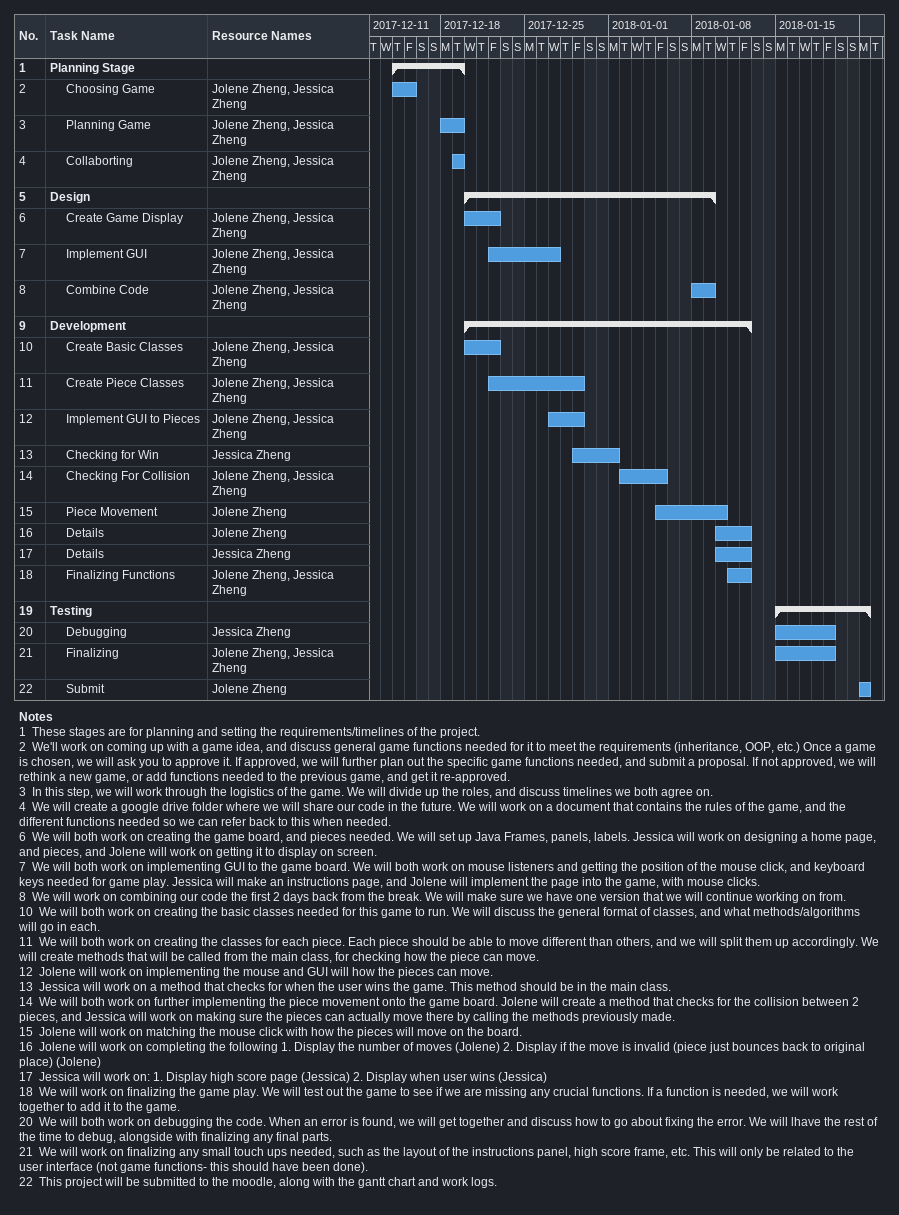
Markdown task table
| ID | Level | Task | Start | Finish | Resources |
|---|---|---|---|---|---|
| 1 | 1 | **Planning Stage** | 2017-12-14 | 2017-12-19 |  |
| 2 | 2 | Choosing Game | 2017-12-14 | 2017-12-15 | Jolene Zheng, Jessica Zheng |
| 3 | 2 | Planning Game | 2017-12-18 | 2017-12-19 | Jolene Zheng, Jessica Zheng |
| 4 | 2 | Collaborting | 2017-12-19 | 2017-12-19 | Jolene Zheng, Jessica Zheng |
| 5 | 1 | **Design** | 2017-12-20 | 2018-01-09 |  |
| 6 | 2 | Create Game Display | 2017-12-20 | 2017-12-22 | Jolene Zheng, Jessica Zheng |
| 7 | 2 | Implement GUI | 2017-12-22 | 2017-12-27 | Jolene Zheng, Jessica Zheng |
| 8 | 2 | Combine Code | 2018-01-08 | 2018-01-09 | Jolene Zheng, Jessica Zheng |
| 9 | 1 | **Development** | 2017-12-20 | 2018-01-12 |  |
| 10 | 2 | Create Basic Classes | 2017-12-20 | 2017-12-22 | Jolene Zheng, Jessica Zheng |
| 11 | 2 | Create Piece Classes | 2017-12-22 | 2017-12-29 | Jolene Zheng, Jessica Zheng |
| 12 | 2 | Implement GUI to Pieces | 2017-12-27 | 2017-12-29 | Jolene Zheng, Jessica Zheng |
| 13 | 2 | Checking for Win | 2017-12-29 | 2018-01-01 | Jessica Zheng |
| 14 | 2 | Checking For Collision | 2018-01-02 | 2018-01-05 | Jolene Zheng, Jessica Zheng |
| 15 | 2 | Piece Movement | 2018-01-05 | 2018-01-10 | Jolene Zheng |
| 16 | 2 | Details | 2018-01-10 | 2018-01-12 | Jolene Zheng |
| 17 | 2 | Details | 2018-01-10 | 2018-01-12 | Jessica Zheng |
| 18 | 2 | Finalizing Functions | 2018-01-11 | 2018-01-12 | Jolene Zheng, Jessica Zheng |
| 19 | 1 | **Testing** | 2018-01-15 | 2018-01-22 |  |
| 20 | 2 | Debugging | 2018-01-15 | 2018-01-19 | Jessica Zheng |
| 21 | 2 | Finalizing | 2018-01-15 | 2018-01-19 | Jolene Zheng, Jessica Zheng |
| 22 | 2 | Submit | 2018-01-22 | 2018-01-22 | Jolene Zheng |

Notes
- 1: These stages are for planning and setting the requirements/timelines of the project.
- 2: We'll work on coming up with a game idea, and discuss general game functions needed for it to meet the requirements (inheritance, OOP, etc.) Once a game is chosen, we will ask you to approve it. If approved, we will further plan out the specific game functions needed, and submit a proposal. If not approved, we will rethink a new game, or add functions needed to the previous game, and get it re-approved.
- 3: In this step, we will work through the logistics of the game. We will divide up the roles, and discuss timelines we both agree on.
- 4: We will create a google drive folder where we will share our code in the future. We will work on a document that contains the rules of the game, and the different functions needed so we can refer back to this when needed.
- 6: We will both work on creating the game board, and pieces needed. We will set up Java Frames, panels, labels. Jessica will work on designing a home page, and pieces, and Jolene will work on getting it to display on screen.
- 7: We will both work on implementing GUI to the game board. We will both work on mouse listeners and getting the position of the mouse click, and keyboard keys needed for game play. Jessica will make an instructions page, and Jolene will implement the page into the game, with mouse clicks.
- 8: We will work on combining our code the first 2 days back from the break. We will make sure we have one version that we will continue working on from.
- 10: We will both work on creating the basic classes needed for this game to run. We will discuss the general format of classes, and what methods/algorithms will go in each.
- 11: We will both work on creating the classes for each piece. Each piece should be able to move different than others, and we will split them up accordingly. We will create methods that will be called from the main class, for checking how the piece can move.
- 12: Jolene will work on implementing the mouse and GUI will how the pieces can move.
- 13: Jessica will work on a method that checks for when the user wins the game. This method should be in the main class.
- 14: We will both work on further implementing the piece movement onto the game board. Jolene will create a method that checks for the collision between 2 pieces, and Jessica will work on making sure the pieces can actually move there by calling the methods previously made.
- 15: Jolene will work on matching the mouse click with how the pieces will move on the board.
- 16: Jolene will work on completing the following 1. Display the number of moves (Jolene) 2. Display if the move is invalid (piece just bounces back to original place) (Jolene)
- 17: Jessica will work on: 1. Display high score page (Jessica) 2. Display when user wins (Jessica)
- 18: We will work on finalizing the game play. We will test out the game to see if we are missing any crucial functions. If a function is needed, we will work together to add it to the game.
- 20: We will both work on debugging the code. When an error is found, we will get together and discuss how to go about fixing the error. We will lhave the rest of the time to debug, alongside with finalizing any final parts.
- 21: We will work on finalizing any small touch ups needed, such as the layout of the instructions panel, high score frame, etc. This will only be related to the user interface (not game functions- this should have been done).
- 22: This project will be submitted to the moodle, along with the gantt chart and work logs.
